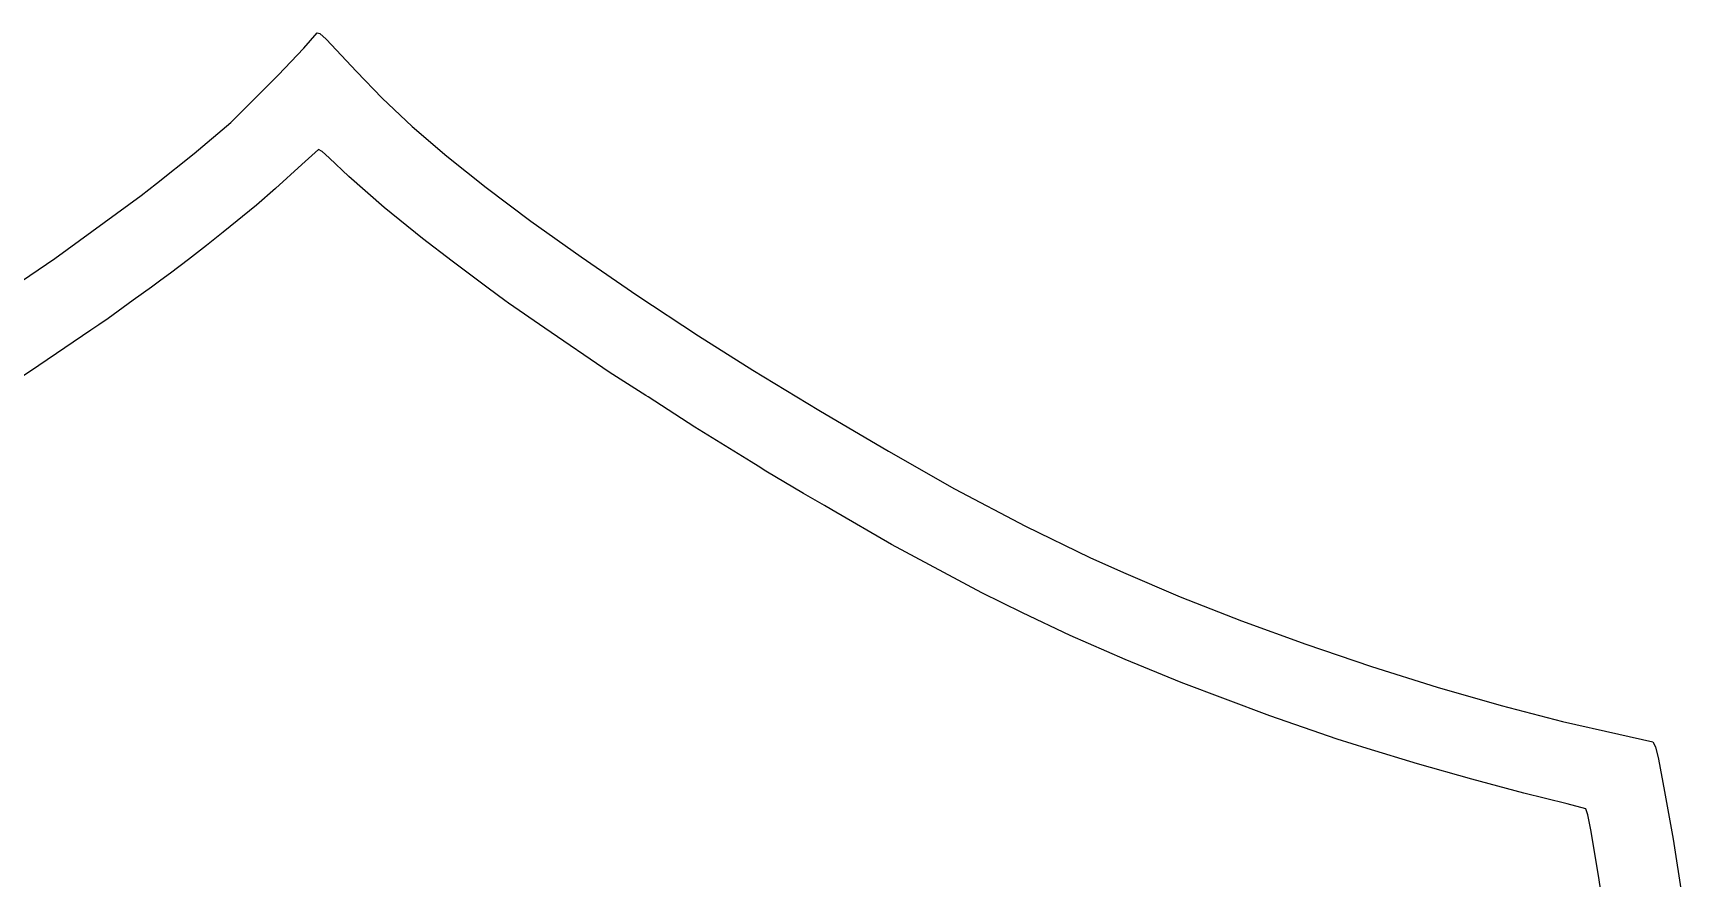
# Model space of a CAD drawing. Extents: x 295 to 722, y 9 to 564.
# Drawn here: x 464.4 to 717.6, y 433.9 to 563.7 of the extents above; entities that cross this region are included whole.
import ezdxf

# ---------------------------------------------------------------- set-up
doc = ezdxf.new("R2010")
doc.units = 0

msp = doc.modelspace()

# ---------------------------------------------------------------- linework, layer by layer
at = {"layer": 'Image'}
for p, q in [((506.015061, 561.344423), (508.068866, 563.661346)), ((508.068866, 563.661346), (508.458026, 563.571237)), ((508.458026, 563.571237), (509.447287, 562.690818)), ((509.447287, 562.690818), (514.069899, 557.724263)), ((502.068527, 557.201248), (506.015061, 561.344423)), ((494.77021, 549.918565), (502.068527, 557.201248)), ((514.069899, 557.724263), (518.011384, 553.626187)), ((518.011384, 553.626187), (522.620533, 549.313083)), ((489.144808, 545.17221), (494.77021, 549.918565)), ((522.620533, 549.313083), (527.938564, 544.753106)), ((483.393141, 540.554177), (489.144808, 545.17221)), ((508.240818, 545.779539), (505.686322, 543.454202)), ((508.812278, 545.433469), (508.240818, 545.779539)), ((509.881974, 544.494169), (508.812278, 545.433469)), ((512.89396, 541.620007), (509.881974, 544.494169)), ((527.938564, 544.753106), (534.006692, 539.914412)), ((505.686322, 543.454202), (501.655692, 539.75004)), ((481.011894, 538.67496), (483.393141, 540.554177)), ((501.655692, 539.75004), (498.733081, 537.236502)), ((518.355631, 536.881112), (512.89396, 541.620007)), ((534.006692, 539.914412), (540.866132, 534.765157)), ((467.782744, 529.033704), (481.011894, 538.67496)), ((498.733081, 537.236502), (493.624433, 533.055108)), ((524.213324, 532.095439), (518.355631, 536.881112)), ((540.866132, 534.765157), (548.558102, 529.273496)), ((493.624433, 533.055108), (491.065863, 531.008612)), ((528.755156, 528.617417), (524.213324, 532.095439)), ((491.065863, 531.008612), (488.287741, 528.892612)), ((548.558102, 529.273496), (557.123818, 523.407586)), ((457.596299, 522.092107), (467.782744, 529.033704)), ((485.50962, 526.774916), (484.054413, 525.713518)), ((488.287741, 528.892612), (485.50962, 526.774916)), ((534.311399, 524.457923), (528.755156, 528.617417)), ((482.599207, 524.642687), (479.821085, 522.611287)), ((484.054413, 525.713518), (482.599207, 524.642687)), ((536.838722, 522.576039), (534.311399, 524.457923)), ((479.821085, 522.611287), (475.942986, 519.793142)), ((537.418741, 522.155271), (536.838722, 522.576039)), ((542.974984, 518.307601), (537.418741, 522.155271)), ((557.123818, 523.407586), (566.604494, 517.135583)), ((475.942986, 519.793142), (474.525853, 518.847983)), ((473.289722, 518.015364), (465.314158, 512.595363)), ((474.525853, 518.847983), (473.289722, 518.015364)), ((552.8909, 511.555435), (542.974984, 518.307601)), ((566.604494, 517.135583), (574.943834, 511.864703)), ((465.314158, 512.595363), (458.110833, 507.805593)), ((558.509022, 508.00008), (552.8909, 511.555435)), ((574.943834, 511.864703), (585.038511, 505.73618)), ((558.843217, 507.763704), (558.509022, 508.00008)), ((566.045847, 503.097199), (558.843217, 507.763704)), ((585.038511, 505.73618), (595.738825, 499.437105)), ((574.674091, 497.788343), (566.045847, 503.097199)), ((595.738825, 499.437105), (605.89507, 493.654567)), ((575.732423, 497.114971), (574.674091, 497.788343)), ((576.923046, 496.369948), (575.732423, 497.114971)), ((582.689712, 492.956462), (576.923046, 496.369948)), ((585.936542, 491.066768), (582.689712, 492.956462)), ((605.89507, 493.654567), (616.782862, 487.939397)), ((587.049008, 490.443479), (585.936542, 491.066768)), ((596.237605, 485.117916), (587.049008, 490.443479)), ((616.782862, 487.939397), (626.664835, 483.090091)), ((610.101513, 477.657056), (596.237605, 485.117916)), ((626.664835, 483.090091), (631.824204, 480.791655)), ((631.824204, 480.791655), (640.553503, 477.063455)), ((616.317988, 474.581439), (610.101513, 477.657056)), ((640.553503, 477.063455), (649.964062, 473.365246)), ((623.621946, 471.144036), (616.317988, 474.581439)), ((632.07826, 467.447673), (623.621946, 471.144036)), ((649.964062, 473.365246), (659.826557, 469.771793)), ((659.826557, 469.771793), (669.911668, 466.357856)), ((640.687549, 463.892879), (632.07826, 467.447673)), ((669.911668, 466.357856), (679.990071, 463.198198)), ((654.300411, 458.80119), (640.687549, 463.892879)), ((679.990071, 463.198198), (689.832445, 460.367581)), ((664.632311, 455.216182), (654.300411, 458.80119)), ((689.832445, 460.367581), (699.209468, 457.940767)), ((699.209468, 457.940767), (707.891817, 455.992518)), ((707.891817, 455.992518), (713.076029, 454.800638)), ((669.262513, 453.763195), (664.632311, 455.216182)), ((676.987148, 451.414813), (669.262513, 453.763195)), ((713.076029, 454.800638), (713.506298, 454.017305)), ((713.506298, 454.017305), (713.953492, 452.119714)), ((685.323138, 449.041363), (676.987148, 451.414813)), ((713.953492, 452.119714), (714.904457, 447.14599)), ((693.301723, 446.91032), (685.323138, 449.041363)), ((699.954141, 445.289162), (693.301723, 446.91032)), ((714.904457, 447.14599), (716.198425, 439.840056)), ((702.812008, 444.503536), (699.954141, 445.289162)), ((703.121622, 443.561898), (702.812008, 444.503536)), ((703.589317, 441.305066), (703.121622, 443.561898)), ((704.82942, 433.93518), (703.589317, 441.305066)), ((716.198425, 439.840056), (717.577694, 430.870882)), ((706.19326, 424.572596), (704.82942, 433.93518))]:
    msp.add_line(p, q, dxfattribs=at)

doc.saveas('drawing.dxf')
